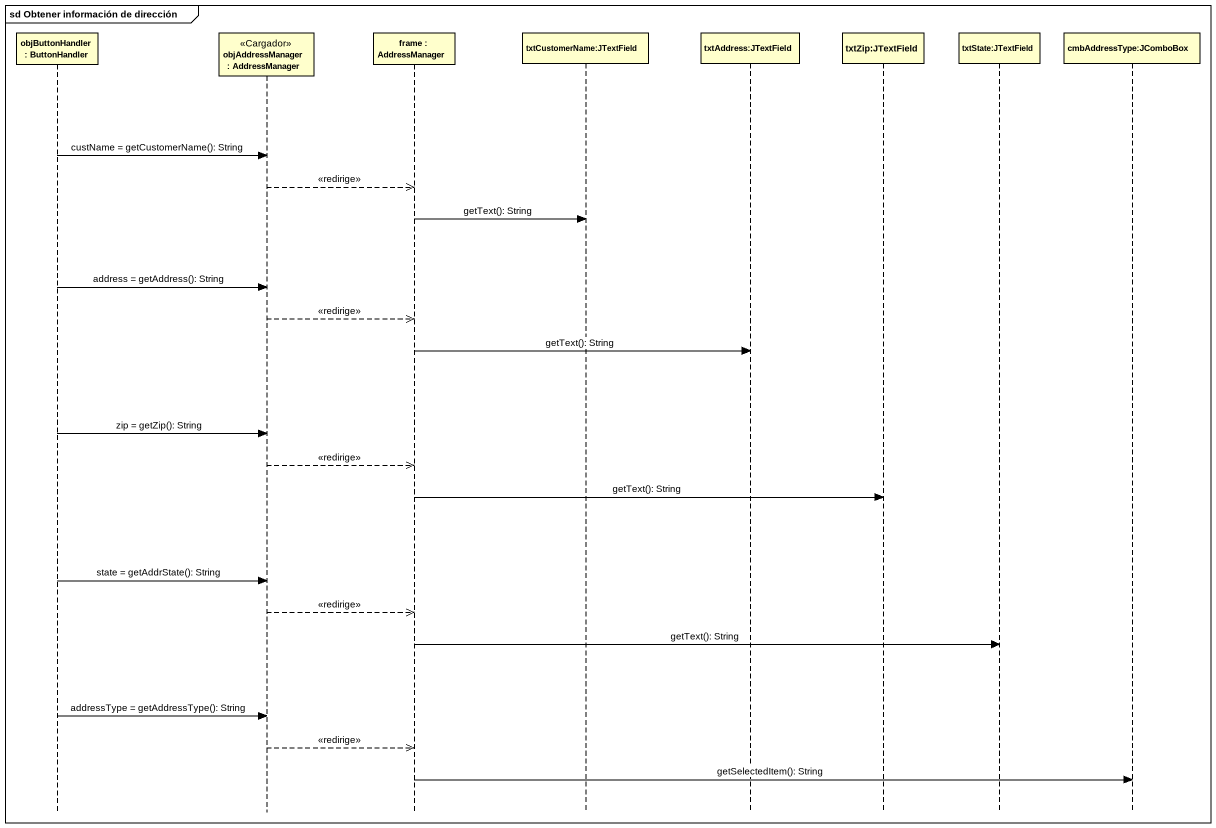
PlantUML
@startuml
mainframe sd Obtener información de dirección
hide footbox
participant "objButtonHandler : ButtonHandler" as objButtonHandler
participant "objAddressManager : AddressManager" as objAddressManager <<Cargador>>
participant "frame : AddressManager" as frame_
participant "txtCustomerName:JTextField" as txtCustomerName_JTextField
participant "txtAddress:JTextField" as txtAddress_JTextField
participant "txtZip:JTextField" as txtZip_JTextField
participant "txtState:JTextField" as txtState_JTextField
participant "cmbAddressType:JComboBox" as cmbAddressType_JComboBox

objButtonHandler -> objAddressManager : custName = getCustomerName(): String
objAddressManager -->> frame_ : <<redirige>>
frame_ -> txtCustomerName_JTextField : getText(): String
objButtonHandler -> objAddressManager : address = getAddress(): String
objAddressManager -->> frame_ : <<redirige>>
frame_ -> txtAddress_JTextField : getText(): String
objButtonHandler -> objAddressManager : zip = getZip(): String
objAddressManager -->> frame_ : <<redirige>>
frame_ -> txtZip_JTextField : getText(): String
objButtonHandler -> objAddressManager : state = getAddrState(): String
objAddressManager -->> frame_ : <<redirige>>
frame_ -> txtState_JTextField : getText(): String
objButtonHandler -> objAddressManager : addressType = getAddressType(): String
objAddressManager -->> frame_ : <<redirige>>
frame_ -> cmbAddressType_JComboBox : getSelectedItem(): String
@enduml
